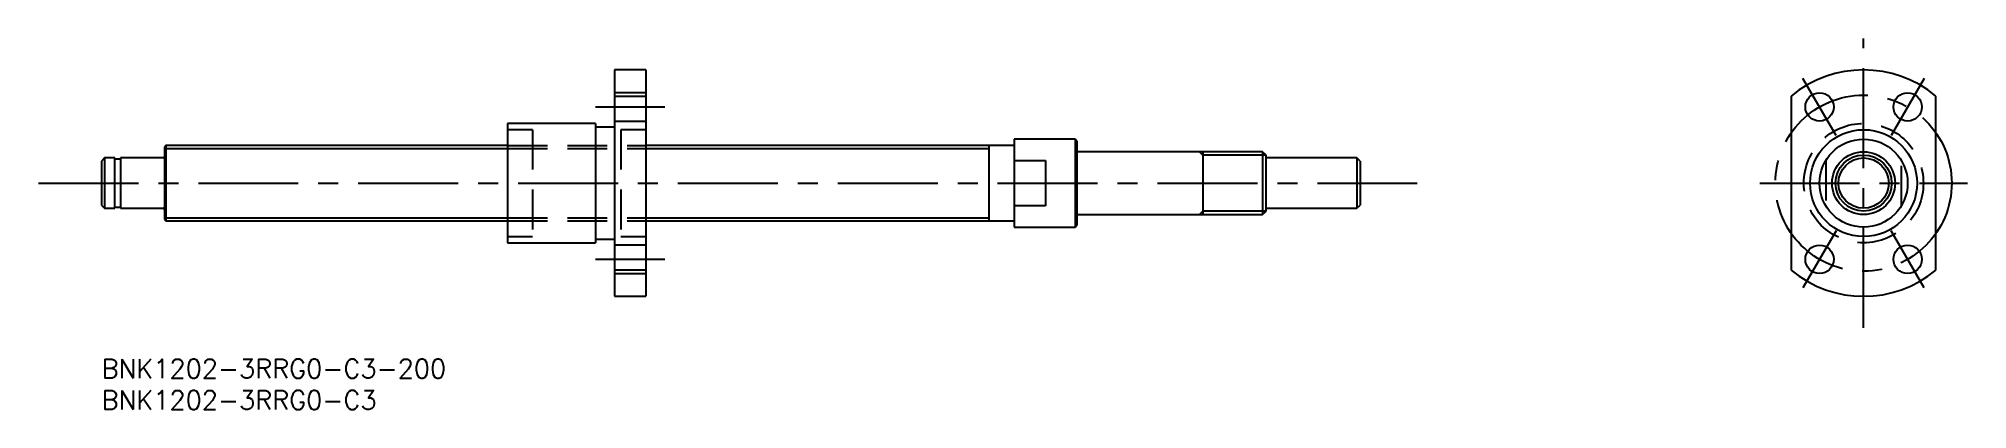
# Model space of a CAD drawing. Extents: x -10 to 296, y -8 to 51.
import ezdxf

# ---------------------------------------------------------------- set-up
doc = ezdxf.new("R2010")
doc.units = 0
doc.header["$LTSCALE"] = 0.5
doc.linetypes.add('CENTER', pattern=[50.8, 31.75, -6.35, 6.35, -6.35])
doc.linetypes.add('DASHED', pattern=[19.05, 12.7, -6.35])
for name, color, linetype in [('MSM_CENTER', 1, 'CENTER'), ('MSM_CONTINUOUS', 7, 'CONTINUOUS'), ('MSM_DASHED', 4, 'DASHED'), ('MSM_NARROW', 5, 'CONTINUOUS'), ('MSM_PART_NUMBER', 7, 'CONTINUOUS')]:
    doc.layers.add(name, color=color, linetype=linetype)
doc.styles.get("Standard").update_dxf_attribs({"font": 'txt.shx', "height": 2.5, "bigfont": 'bigfont.shx'})

# ---------------------------------------------------------------- blocks, each defined once
blk = doc.blocks.new('*U60')
at = {"layer": 'MSM_PART_NUMBER'}
blk.add_text('BNK1202-3RRG0-C3-200', height=3, dxfattribs=at).set_placement((0, -3))
blk = doc.blocks.new('*U61')
at = {"layer": 'MSM_PART_NUMBER'}
blk.add_text('BNK1202-3RRG0-C3', height=3, dxfattribs=at).set_placement((0, -8))

msp = doc.modelspace()

# ---------------------------------------------------------------- linework, layer by layer
at = {"layer": 'MSM_CENTER'}
for p, q in [((280, 5), (280, 51)), ((275.62, 35.58), (270.37, 44.67)), ((289.63, 44.67), (284.38, 35.58)), ((78.5, 40.12), (89.5, 40.12)), ((-10, 28), (210, 28)), ((263.5, 28), (296.5, 28)), ((275.62, 20.42), (270.37, 11.33)), ((289.63, 11.33), (284.38, 20.42)), ((78.5, 15.88), (89.5, 15.88))]:
    msp.add_line(p, q, dxfattribs=at)
msp.add_circle((280, 28), 14, dxfattribs=at)
at = {"layer": 'MSM_CONTINUOUS'}
for p, q in [((86.5, 46), (81.5, 46)), ((81.5, 46), (81.5, 10)), ((86.5, 46), (86.5, 10)), ((81.5, 41.85), (86.5, 41.85)), ((268.5, 41.85), (268.5, 14.15)), ((291.5, 14.15), (291.5, 41.85)), ((78.5, 37.5), (64.5, 37.5)), ((64.5, 37.5), (64.5, 18.5)), ((78.5, 37.5), (78.5, 18.5)), ((81.5, 36.9), (78.5, 36.9)), ((10.2, 34), (10, 33.8)), ((10, 33.8), (10, 22.2)), ((64.5, 34), (10.2, 34)), ((10.2, 34), (10.2, 22)), ((145, 34), (86.5, 34)), ((141, 34), (141, 22)), ((154.7, 35), (145, 35)), ((145, 35), (145, 21)), ((155, 34.7), (154.7, 35)), ((154.7, 35), (154.7, 21)), ((155, 34.7), (155, 21.3)), ((0.5, 32), (0, 31.5)), ((0, 31.5), (0, 24.5)), ((2.1, 32), (0.5, 32)), ((0.5, 32), (0.5, 24)), ((2.1, 24), (2.1, 32)), ((3, 31.8), (2.1, 31.8)), ((9.8, 32), (3, 32)), ((3, 32), (3, 24)), ((145, 31.61), (150, 31.61)), ((150, 31.61), (150, 24.39)), ((184.5, 33), (155.2, 33)), ((175, 33), (175, 23)), ((185, 32.5), (184.5, 33)), ((184.5, 33), (184.5, 23)), ((185, 32.5), (185, 23.5)), ((199.5, 32), (185, 32)), ((200, 31.5), (199.5, 32)), ((199.5, 32), (199.5, 24)), ((200, 31.5), (200, 24.5)), ((0, 24.5), (0.5, 24)), ((0.5, 24), (2.1, 24)), ((2.1, 24.2), (3, 24.2)), ((3, 24), (9.8, 24)), ((10, 22.2), (10.2, 22)), ((10.2, 22), (64.5, 22)), ((86.5, 22), (145, 22)), ((150, 24.39), (145, 24.39)), ((155.2, 23), (184.5, 23)), ((184.5, 23), (185, 23.5)), ((185, 24), (199.5, 24)), ((199.5, 24), (200, 24.5)), ((64.5, 18.5), (78.5, 18.5)), ((78.5, 19.1), (81.5, 19.1)), ((145, 21), (154.7, 21)), ((154.7, 21), (155, 21.3)), ((86.5, 14.15), (81.5, 14.15)), ((81.5, 10), (86.5, 10))]:
    msp.add_line(p, q, dxfattribs=at)
for centre, radius in [((273, 40.12), 2.25), ((287, 40.12), 2.25), ((280, 28), 8.5), ((280, 28), 7), ((280, 28), 5), ((280, 28), 4), ((273, 15.88), 2.25), ((287, 15.88), 2.25)]:
    msp.add_circle(centre, radius, dxfattribs=at)
for centre, radius, start, end in [((280, 28), 18, 50.291, 129.709), ((9.8, 32.2), 0.2, 270, 0), ((155.2, 33.2), 0.2, 180, 270), ((9.8, 23.8), 0.2, 0, 90), ((155.2, 22.8), 0.2, 90, 180), ((280, 28), 18, 230.291, 309.709)]:
    msp.add_arc(centre, radius, start, end, dxfattribs=at)
at = {"layer": 'MSM_DASHED'}
for p, q in [((86.5, 42.37), (81.5, 42.37)), ((81.5, 37.87), (86.5, 37.87)), ((68.5, 36.5), (64.5, 36.5)), ((64.5, 34), (86.5, 34)), ((68.5, 36.5), (68.5, 19.5)), ((86.5, 36.5), (82.5, 36.5)), ((82.5, 36.5), (82.5, 19.5)), ((64.5, 33.5), (86.5, 33.5)), ((274, 31.61), (274, 24.39)), ((286, 24.39), (286, 31.61)), ((64.5, 22.5), (86.5, 22.5)), ((64.5, 22), (86.5, 22)), ((64.5, 19.5), (68.5, 19.5)), ((82.5, 19.5), (86.5, 19.5)), ((86.5, 18.13), (81.5, 18.13)), ((81.5, 13.63), (86.5, 13.63))]:
    msp.add_line(p, q, dxfattribs=at)
msp.add_circle((280, 28), 9.5, dxfattribs=at)
at = {"layer": 'MSM_NARROW'}
for p, q in [((10, 33.5), (64.5, 33.5)), ((86.5, 33.5), (141, 33.5)), ((174.5, 33), (175, 32.46)), ((185, 32.46), (175, 32.46)), ((10, 22.5), (64.5, 22.5)), ((86.5, 22.5), (141, 22.5)), ((174.5, 23), (175, 23.54)), ((185, 23.54), (175, 23.54))]:
    msp.add_line(p, q, dxfattribs=at)
msp.add_circle((280, 28), 4.46, dxfattribs=at)

# ---------------------------------------------------------------- block references
at = {"layer": 'MSM_CONTINUOUS'}
for name in ['*U60', '*U61']:
    msp.add_blockref(name, (0, 0), dxfattribs=at)

doc.saveas('drawing.dxf')
